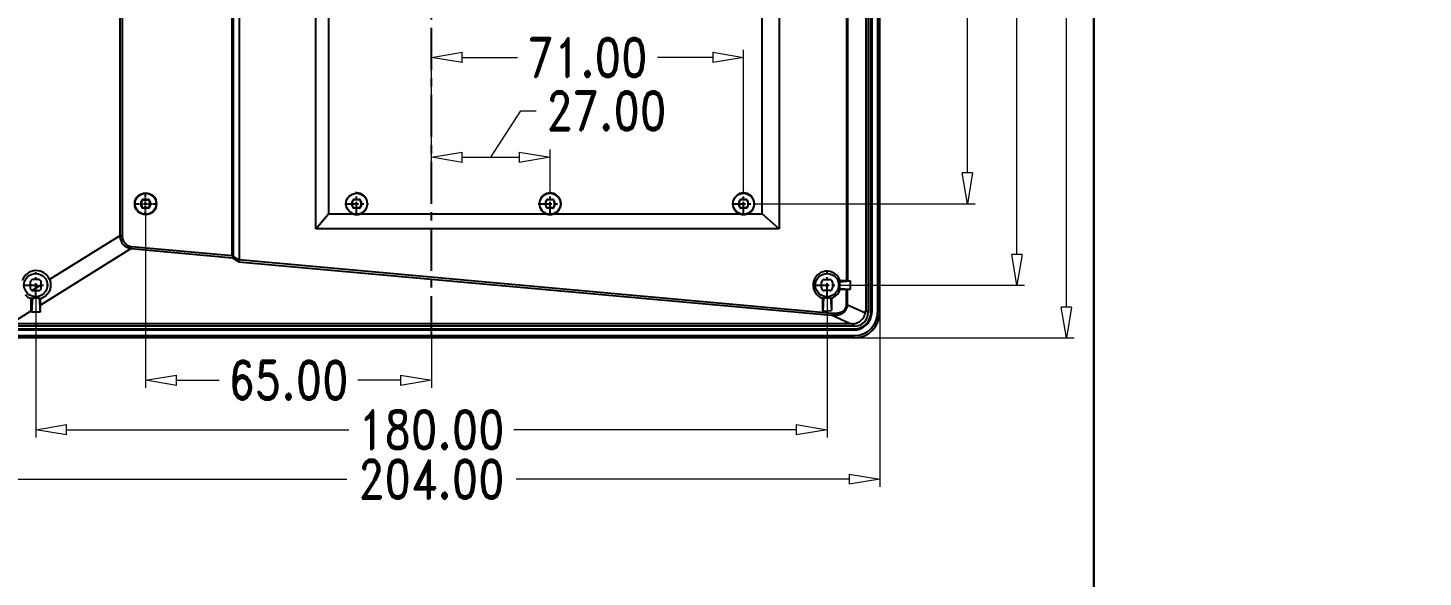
# Model space of a CAD drawing. Header units: millimetres. Extents: x -5407 to -45, y -6458 to 594.
# Drawn here: x -1036.7 to -782.8, y -1887.1 to -1787.2 of the extents above; entities that cross this region are included whole.
import ezdxf

# ---------------------------------------------------------------- set-up
doc = ezdxf.new("R2010")
doc.units = ezdxf.units.MM
doc.linetypes.add('CENTER', pattern=[50.8, 31.75, -6.35, 6.35, -6.35])
doc.layers.get('0').update_dxf_attribs({"linetype": 'CONTINUOUS'})
doc.layers.get('Defpoints').update_dxf_attribs({"linetype": 'CONTINUOUS'})
doc.layers.add('dim', color=3, linetype='CONTINUOUS', lineweight=9)
doc.styles.add('LongTou', font='romand.shx', dxfattribs={"width": 0.8, "bigfont": 'whgdtxt.shx'})
doc.dimstyles.new('YanXiu', dxfattribs={"dimtxt": 2.5, "dimasz": 2.2, "dimexe": 1, "dimexo": 0, "dimgap": 0.66, "dimtad": 0, "dimzin": 0, "dimdsep": 46, "dimtxsty": 'LongTou', "dimblk": 'CLOSEDBLANK', "dimcen": 0, "dimclrd": 256, "dimclre": 131, "dimclrt": 42, "dimadec": 0, "dimazin": 0, "dimtfac": 1, "dimtdec": 4, "dimtofl": 0, "dimtmove": 0, "dimatfit": 3, "dimldrblk": 'CLOSEDBLANK', "dimfxl": 0, "dimtolj": 1, "dimtzin": 0, "dimlwd": 0, "dimlwe": 0, "dimarcsym": 0})

# ---------------------------------------------------------------- blocks, each defined once
blk = doc.blocks.new('_ClosedBlank')
at = {"color": 0, "linetype": 'ByBlock', "lineweight": -2}
for p, q in [((-1, 0.167), (0, 0)), ((-1, 0.167), (-1, -0.167)), ((0, 0), (-1, -0.167))]:
    blk.add_line(p, q, dxfattribs=at)
blk = doc.blocks.new('*D59')
at = {"layer": 'Defpoints', "color": 0}
for p in [(-43.59, 432.91), (-43.53, 212.91), (-5, 212.91)]:
    blk.add_point(p, dxfattribs=at)
at = {"layer": 'dim', "color": 131, "lineweight": 5}
for p, q in [((-43.59, 432.91), (-3.6, 432.91)), ((-43.53, 212.91), (-3.6, 212.91))]:
    blk.add_line(p, q, dxfattribs=at)
at = {"layer": 'dim', "lineweight": 5}
for p, q in [((-5, 427.31), (-5, 338.31)), ((-5, 218.51), (-5, 307.51))]:
    blk.add_line(p, q, dxfattribs=at)
at = {"layer": 'dim', "lineweight": 5, "xscale": 5.600000000000001, "yscale": 5.600000000000001, "zscale": 5.600000000000001}
for p, rotation in [((-5, 432.91), 90), ((-5, 212.91), 270)]:
    blk.add_blockref('_ClosedBlank', p, dxfattribs=dict(at, rotation=rotation))
at = {"layer": 'dim', "color": 122, "insert": (-5, 322.91), "char_height": 7, "attachment_point": 5, "rotation": 90, "style": 'LongTou'}
blk.add_mtext('275.00', dxfattribs=at)
blk = doc.blocks.new('*D60')
at = {"layer": 'Defpoints', "color": 0}
for p in [(-46.22, 423.31), (-46.22, 222.51), (-14, 222.51)]:
    blk.add_point(p, dxfattribs=at)
at = {"layer": 'dim', "color": 131, "lineweight": 5}
for p, q in [((-46.22, 423.31), (-12.6, 423.31)), ((-46.22, 222.51), (-12.6, 222.51))]:
    blk.add_line(p, q, dxfattribs=at)
at = {"layer": 'dim', "lineweight": 5}
for p, q in [((-14, 417.71), (-14, 338.31)), ((-14, 228.11), (-14, 307.51))]:
    blk.add_line(p, q, dxfattribs=at)
at = {"layer": 'dim', "lineweight": 5, "xscale": 5.600000000000001, "yscale": 5.600000000000001, "zscale": 5.600000000000001}
for p, rotation in [((-14, 423.31), 90), ((-14, 222.51), 270)]:
    blk.add_blockref('_ClosedBlank', p, dxfattribs=dict(at, rotation=rotation))
at = {"layer": 'dim', "color": 122, "insert": (-14, 322.91), "char_height": 7, "attachment_point": 5, "rotation": 90, "style": 'LongTou'}
blk.add_mtext('251.00', dxfattribs=at)
blk = doc.blocks.new('*D63')
at = {"layer": 'Defpoints', "color": 0}
for p in [(-202.15, 217.55), (-38.95, 217.55), (-38.95, 187.21)]:
    blk.add_point(p, dxfattribs=at)
at = {"layer": 'dim', "color": 131, "lineweight": 5}
for p, q in [((-202.15, 217.55), (-202.15, 185.81)), ((-38.95, 217.55), (-38.95, 185.81))]:
    blk.add_line(p, q, dxfattribs=at)
at = {"layer": 'dim', "lineweight": 5}
for p, q in [((-196.55, 187.21), (-135.95, 187.21)), ((-44.55, 187.21), (-105.15, 187.21))]:
    blk.add_line(p, q, dxfattribs=at)
at = {"layer": 'dim', "lineweight": 5, "xscale": 5.600000000000001, "yscale": 5.600000000000001, "zscale": 5.600000000000001, "rotation": 180}
blk.add_blockref('_ClosedBlank', (-202.15, 187.21), dxfattribs=at)
at = {"layer": 'dim', "lineweight": 5, "xscale": 5.600000000000001, "yscale": 5.600000000000001, "zscale": 5.600000000000001}
blk.add_blockref('_ClosedBlank', (-38.95, 187.21), dxfattribs=at)
at = {"layer": 'dim', "color": 122, "insert": (-120.55, 187.21), "char_height": 7, "attachment_point": 5, "style": 'LongTou'}
blk.add_mtext('204.00', dxfattribs=at)
blk = doc.blocks.new('*D64')
at = {"layer": 'Defpoints', "color": 0}
for p in [(-192.55, 220.18), (-48.55, 220.18), (-192.55, 196.21)]:
    blk.add_point(p, dxfattribs=at)
at = {"layer": 'dim', "color": 131, "lineweight": 5}
for p, q in [((-192.55, 220.18), (-192.55, 194.81)), ((-48.55, 220.18), (-48.55, 194.81))]:
    blk.add_line(p, q, dxfattribs=at)
at = {"layer": 'dim', "lineweight": 5}
for p, q in [((-186.95, 196.21), (-135.55, 196.21)), ((-54.15, 196.21), (-105.55, 196.21))]:
    blk.add_line(p, q, dxfattribs=at)
at = {"layer": 'dim', "lineweight": 5, "xscale": 5.600000000000001, "yscale": 5.600000000000001, "zscale": 5.600000000000001, "rotation": 180}
blk.add_blockref('_ClosedBlank', (-192.55, 196.21), dxfattribs=at)
at = {"layer": 'dim', "lineweight": 5, "xscale": 5.600000000000001, "yscale": 5.600000000000001, "zscale": 5.600000000000001}
blk.add_blockref('_ClosedBlank', (-48.55, 196.21), dxfattribs=at)
at = {"layer": 'dim', "color": 122, "insert": (-120.55, 196.21), "char_height": 7, "attachment_point": 5, "style": 'LongTou'}
blk.add_mtext('180.00', dxfattribs=at)
blk = doc.blocks.new('*D65')
at = {"layer": 'Defpoints', "color": 0}
for p in [(-172.55, 235.33), (-120.55, 212.91), (-172.55, 205.21)]:
    blk.add_point(p, dxfattribs=at)
at = {"layer": 'dim', "color": 131, "lineweight": 5}
for p, q in [((-172.55, 235.33), (-172.55, 203.81)), ((-120.55, 212.91), (-120.55, 203.81))]:
    blk.add_line(p, q, dxfattribs=at)
at = {"layer": 'dim', "lineweight": 5}
for p, q in [((-166.95, 205.21), (-159.15, 205.21)), ((-126.15, 205.21), (-133.95, 205.21))]:
    blk.add_line(p, q, dxfattribs=at)
at = {"layer": 'dim', "lineweight": 5, "xscale": 5.600000000000001, "yscale": 5.600000000000001, "zscale": 5.600000000000001, "rotation": 180}
blk.add_blockref('_ClosedBlank', (-172.55, 205.21), dxfattribs=at)
at = {"layer": 'dim', "lineweight": 5, "xscale": 5.600000000000001, "yscale": 5.600000000000001, "zscale": 5.600000000000001}
blk.add_blockref('_ClosedBlank', (-120.55, 205.21), dxfattribs=at)
at = {"layer": 'dim', "color": 122, "insert": (-146.55, 205.21), "char_height": 7, "attachment_point": 5, "style": 'LongTou'}
blk.add_mtext('65.00', dxfattribs=at)
blk = doc.blocks.new('*D67')
at = {"layer": 'Defpoints', "color": 0}
for p in [(-63.75, 263.93), (-120.55, 239.46), (-63.75, 239.46)]:
    blk.add_point(p, dxfattribs=at)
at = {"layer": 'dim', "color": 131, "lineweight": 5}
for p, q in [((-120.55, 239.46), (-120.55, 265.33)), ((-63.75, 239.46), (-63.75, 265.33))]:
    blk.add_line(p, q, dxfattribs=at)
at = {"layer": 'dim', "lineweight": 5}
for p, q in [((-114.95, 263.93), (-104.88, 263.93)), ((-69.35, 263.93), (-79.41, 263.93))]:
    blk.add_line(p, q, dxfattribs=at)
at = {"layer": 'dim', "lineweight": 5, "xscale": 5.600000000000001, "yscale": 5.600000000000001, "zscale": 5.600000000000001, "rotation": 180}
blk.add_blockref('_ClosedBlank', (-120.55, 263.93), dxfattribs=at)
at = {"layer": 'dim', "lineweight": 5, "xscale": 5.600000000000001, "yscale": 5.600000000000001, "zscale": 5.600000000000001}
blk.add_blockref('_ClosedBlank', (-63.75, 263.93), dxfattribs=at)
at = {"layer": 'dim', "color": 122, "insert": (-92.15, 263.93), "char_height": 7, "attachment_point": 5, "style": 'LongTou'}
blk.add_mtext('71.00', dxfattribs=at)
blk = doc.blocks.new('*D68')
at = {"layer": 'Defpoints', "color": 0}
for p in [(-98.95, 245.76), (-120.55, 239.46), (-98.95, 239.46)]:
    blk.add_point(p, dxfattribs=at)
at = {"layer": 'dim', "lineweight": 5}
for p, q in [((-109.75, 245.76), (-104.25, 254.21)), ((-104.25, 254.21), (-101.46, 254.21)), ((-114.95, 245.76), (-104.55, 245.76))]:
    blk.add_line(p, q, dxfattribs=at)
at = {"layer": 'dim', "color": 131, "lineweight": 5}
for p, q in [((-120.55, 239.46), (-120.55, 247.16)), ((-98.95, 239.46), (-98.95, 247.16))]:
    blk.add_line(p, q, dxfattribs=at)
at = {"layer": 'dim', "lineweight": 5, "xscale": 5.600000000000001, "yscale": 5.600000000000001, "zscale": 5.600000000000001, "rotation": 180}
blk.add_blockref('_ClosedBlank', (-120.55, 245.76), dxfattribs=at)
at = {"layer": 'dim', "lineweight": 5, "xscale": 5.600000000000001, "yscale": 5.600000000000001, "zscale": 5.600000000000001}
blk.add_blockref('_ClosedBlank', (-98.95, 245.76), dxfattribs=at)
at = {"layer": 'dim', "color": 122, "insert": (-88.72, 254.21), "char_height": 7, "attachment_point": 5, "style": 'LongTou'}
blk.add_mtext('27.00', dxfattribs=at)
blk = doc.blocks.new('*D70')
at = {"layer": 'Defpoints', "color": 0}
for p in [(-61.6, 408.51), (-23, 408.51), (-61.6, 237.31)]:
    blk.add_point(p, dxfattribs=at)
at = {"layer": 'dim', "color": 131, "lineweight": 5}
for p, q in [((-61.6, 408.51), (-21.6, 408.51)), ((-61.6, 237.31), (-21.6, 237.31))]:
    blk.add_line(p, q, dxfattribs=at)
at = {"layer": 'dim', "lineweight": 5}
for p, q in [((-23, 402.91), (-23, 338.31)), ((-23, 242.91), (-23, 307.51))]:
    blk.add_line(p, q, dxfattribs=at)
at = {"layer": 'dim', "lineweight": 5, "xscale": 5.600000000000001, "yscale": 5.600000000000001, "zscale": 5.600000000000001}
for p, rotation in [((-23, 408.51), 90), ((-23, 237.31), 270)]:
    blk.add_blockref('_ClosedBlank', p, dxfattribs=dict(at, rotation=rotation))
at = {"layer": 'dim', "color": 122, "insert": (-23, 322.91), "char_height": 7, "attachment_point": 5, "rotation": 90, "style": 'LongTou'}
blk.add_mtext('214.00', dxfattribs=at)
blk = doc.blocks.new('u339')
at = {"color": 1, "linetype": 'CENTER', "ltscale": 0.3}
blk.add_line((0, -137.5), (0, 137.5), dxfattribs=at)
at = {"color": 7}
for p, q in [((98.8, 131.2), (98.8, -131.2)), ((99.34, 131.74), (99.34, -131.74)), ((101.48, 131.7), (101.48, -131.7)), ((102, -131.7), (102, 131.7)), ((94.41, 124.54), (94.41, -124.54)), ((94.67, 124.54), (94.67, -124.54)), ((-45.34, -118.78), (-45.34, 118.78)), ((-45.02, -118.94), (-45.02, 118.94)), ((-43.75, 119.71), (-43.75, -119.71)), ((-70.89, 114.26), (-70.89, -114.26)), ((-70.34, 114.26), (-70.34, -114.26)), ((-26.32, -112.72), (-26.32, 112.72)), ((79.09, 112.72), (79.09, -112.72)), ((-23.41, 109.26), (-23.41, -109.26)), ((75.26, -109.26), (75.26, 109.26)), ((99.95, -131.7), (99.95, -5.97)), ((100.15, -131.7), (100.15, -5.97)), ((100.18, -5.97), (100.18, -131.7)), ((-66, -107.5), (-66, -106.5)), ((-65.91, -106.59), (-66, -106.5)), ((-65.91, -107.41), (-66, -107.5)), ((-65.91, -107.41), (-65.91, -106.59)), ((-65.5, -106), (-64.5, -106)), ((-65.41, -106.09), (-65.5, -106)), ((-65.41, -106.09), (-64.59, -106.09)), ((-64.59, -106.09), (-64.5, -106)), ((-64.09, -106.58), (-64, -106.5)), ((-64.09, -106.58), (-64.09, -107.42)), ((-64.09, -107.42), (-64, -107.5)), ((-64, -106.5), (-64, -107.5)), ((-18, -107.5), (-18, -106.5)), ((-17.95, -106.55), (-18, -106.5)), ((-17.95, -107.45), (-18, -107.5)), ((-17.95, -107.45), (-17.95, -106.55)), ((-17.45, -106.05), (-17.5, -106)), ((-17.5, -106), (-16.5, -106)), ((-17.45, -106.05), (-16.55, -106.05)), ((-16.55, -106.05), (-16.5, -106)), ((-16.05, -106.55), (-16, -106.5)), ((-16.05, -106.55), (-16.05, -107.45)), ((-16.05, -107.45), (-16, -107.5)), ((-16, -106.5), (-16, -107.5)), ((26, -107.5), (26, -106.5)), ((26.05, -106.55), (26, -106.5)), ((26.05, -107.45), (26, -107.5)), ((26.05, -107.45), (26.05, -106.55)), ((26.55, -106.05), (26.5, -106)), ((26.5, -106), (27.5, -106)), ((26.55, -106.05), (27.45, -106.05)), ((27.45, -106.05), (27.5, -106)), ((27.95, -106.55), (28, -106.5)), ((27.95, -106.55), (27.95, -107.45)), ((27.95, -107.45), (28, -107.5)), ((28, -106.5), (28, -107.5)), ((70.05, -106.55), (70, -106.5)), ((70, -107.5), (70, -106.5)), ((70.05, -107.45), (70, -107.5)), ((70.05, -107.45), (70.05, -106.55)), ((70.55, -106.05), (70.5, -106)), ((70.5, -106), (71.5, -106)), ((71.45, -106.05), (70.55, -106.05)), ((71.45, -106.05), (71.5, -106)), ((71.95, -106.55), (72, -106.5)), ((71.95, -106.55), (71.95, -107.45)), ((71.95, -107.45), (72, -107.5)), ((72, -106.5), (72, -107.5)), ((-65.41, -107.91), (-65.5, -108)), ((-64.5, -108), (-65.5, -108)), ((-64.59, -107.91), (-65.41, -107.91)), ((-64.59, -107.91), (-64.5, -108)), ((-26.32, -112.72), (-23.41, -109.26)), ((-23.41, -109.26), (-17.94, -109.26)), ((-17.45, -107.95), (-17.5, -108)), ((-16.5, -108), (-17.5, -108)), ((-16.55, -107.95), (-17.45, -107.95)), ((-16.55, -107.95), (-16.5, -108)), ((-16.06, -109.26), (26.06, -109.26)), ((26.55, -107.95), (26.5, -108)), ((27.5, -108), (26.5, -108)), ((27.45, -107.95), (26.55, -107.95)), ((27.45, -107.95), (27.5, -108)), ((27.94, -109.26), (70.06, -109.26)), ((70.55, -107.95), (70.5, -108)), ((71.5, -108), (70.5, -108)), ((71.45, -107.95), (70.55, -107.95)), ((71.45, -107.95), (71.5, -108)), ((71.94, -109.26), (75.26, -109.26)), ((79.09, -112.72), (75.26, -109.26)), ((79.09, -112.72), (-26.32, -112.72)), ((-68.29, -117.18), (-88.93, -130.07)), ((-70.89, -114.26), (-86.85, -124.23)), ((-70.89, -114.26), (-70.34, -114.26)), ((-68.29, -117.18), (-45.23, -119.27)), ((-68.18, -116.72), (-45.34, -118.78)), ((-43.86, -120.18), (-45.23, -119.27)), ((-43.75, -119.8), (-44.97, -118.99)), ((-43.86, -120.18), (91.03, -132.35)), ((-43.75, -119.71), (91.15, -131.89)), ((-91.25, -124.85), (-91.25, -126.15)), ((-88.75, -125.42), (-90.84, -126.72)), ((-89.35, -124.25), (-90.65, -124.25)), ((-90.65, -126.75), (-89.35, -126.75)), ((-88.75, -126.15), (-88.75, -124.85)), ((88.75, -126.15), (88.75, -124.85)), ((89.35, -124.25), (90.65, -124.25)), ((90.65, -126.75), (89.35, -126.75)), ((91.25, -124.85), (91.25, -126.15)), ((92.84, -124.73), (95.33, -124.55)), ((92.84, -126.27), (95.33, -126.45)), ((94.41, -124.54), (92.99, -124.53)), ((94.41, -126.46), (92.99, -126.47)), ((94.41, -130.04), (94.41, -126.46)), ((94.67, -124.54), (95.33, -124.55)), ((94.67, -126.46), (95.33, -126.45)), ((94.67, -130.04), (94.67, -126.46)), ((95.33, -126.45), (95.33, -124.55)), ((-90.77, -128.34), (-91, -131.64)), ((-89.23, -128.34), (-89, -131.64)), ((-89, -131.64), (-88.93, -130.07)), ((89.23, -128.34), (89.02, -131.39)), ((89.02, -131.39), (89.02, -128.5)), ((90.77, -128.34), (90.98, -131.27)), ((90.98, -128.5), (90.98, -131.27)), ((94.67, -130.04), (94.41, -130.04)), ((98.72, -131.88), (94.67, -130.04)), ((-91.01, -131.38), (-95.68, -134.29)), ((-91.01, -131.38), (-91, -131.64)), ((-89, -131.64), (-91, -131.64)), ((89.02, -131.39), (90.98, -131.27)), ((95.28, -134.29), (91.03, -132.35)), ((98.8, -131.2), (99.34, -131.74)), ((100.18, -131.7), (99.95, -131.7)), ((96.24, -134.84), (-96.24, -134.84)), ((-96.2, -135.45), (96.2, -135.45)), ((-96.2, -135.65), (96.2, -135.65)), ((-96.2, -135.68), (96.2, -135.68)), ((95.28, -134.29), (-95.69, -134.29)), ((95.69, -134.29), (96.24, -134.84)), ((96.2, -135.68), (96.2, -135.45)), ((-96.2, -136.98), (96.2, -136.98)), ((96.2, -137.5), (-96.2, -137.5))]:
    blk.add_line(p, q, dxfattribs=at)
at = {"color": 1, "linetype": 'CENTER', "ltscale": 0.0192}
for p, q in [((-65, -109.4), (-65, -104.6)), ((-67.4, -107), (-62.6, -107))]:
    blk.add_line(p, q, dxfattribs=at)
at = {"color": 1, "linetype": 'CENTER', "ltscale": 0.097831}
for p, q in [((-17, -109.69), (-17, -104.31)), ((-19.69, -107), (-14.31, -107))]:
    blk.add_line(p, q, dxfattribs=at)
at = {"color": 1, "linetype": 'CENTER', "ltscale": 0.097828}
for p, q in [((27, -109.69), (27, -104.31)), ((71, -109.69), (71, -104.31)), ((24.31, -107), (29.69, -107)), ((68.31, -107), (73.69, -107))]:
    blk.add_line(p, q, dxfattribs=at)
at = {"color": 1, "linetype": 'CENTER', "ltscale": 0.106}
for p, q in [((-90, -128.41), (-90, -122.58)), ((90, -128.41), (90, -122.58)), ((-92.91, -125.5), (-87.08, -125.5)), ((87.09, -125.5), (92.92, -125.5))]:
    blk.add_line(p, q, dxfattribs=at)
at = {"color": 7}
for centre, radius in [((-65, -107), 2.48), ((-90, -125.5), 2.65), ((90, -125.5), 2.65)]:
    blk.add_circle(centre, radius, dxfattribs=at)
for centre, radius, start, end in [((-17, -107), 2.45, 292.5756, 90.0088), ((27, -107), 2.45, 292.5756, 247.4333), ((71, -107), 2.45, 292.5756, 247.4333), ((-90.65, -124.85), 0.6, 90, 180), ((-90.65, -126.15), 0.6, 180, 270), ((-89.35, -124.85), 0.6, 0, 90), ((-89.35, -126.15), 0.6, 270, 0), ((89.35, -124.85), 0.6, 90, 180), ((89.35, -126.15), 0.6, 180, 270), ((90.65, -124.85), 0.6, 0, 90), ((90.65, -126.15), 0.6, 270, 0), ((84.71, -118.51), 10.24, 322.6009, 323.9735), ((84.8, -132.43), 10.13, 36.019, 37.4066), ((-89.97, -125.55), 3.22, 221.5279, 249.8049), ((-97.08, -120.09), 10.38, 305.248, 307.3948), ((-82.76, -119.87), 10.66, 232.632, 234.9669), ((83.05, -120.27), 10.17, 305.9089, 307.4052), ((97, -120.19), 10.26, 232.6022, 234.0289), ((96.2, -131.7), 3.75, 269.9964, 0.0016), ((96.2, -131.7), 3.95, 269.9965, 0.0036), ((96.2, -131.7), 5.28, 269.9965, 0.0035), ((96.24, -131.74), 3.1, 269.9922, 0.0078), ((95.68, -131.17), 3.13, 297.8245, 346.7713), ((96.19, -131.7), 3.99, 348.7518, 359.9689), ((95.71, -131.24), 3.05, 269.718, 279.1387), ((95.7, -131.21), 3.08, 279.1642, 297.7988), ((96.2, -131.69), 3.99, 270.0311, 281.2491)]:
    blk.add_arc(centre, radius, start, end, dxfattribs=at)
for centre, major_axis in [((-65, -107), (0, 2.4)), ((-17, -107), (0, 2.4)), ((27, -107), (0, 2.4)), ((71, -107), (0.01, 2.4))]:
    blk.add_ellipse(centre, major_axis=major_axis, ratio=1, dxfattribs=at)
for centre, major_axis, ratio, start_param, end_param in [((-65.5, -106.5), (0.187, 0.464), 0.997156, 0.382239, 1.95501), ((-65.5, -107.5), (-0.187, 0.464), 0.997156, 1.186582, 2.759354), ((-65.42, -106.59), (0.187, 0.464), 0.997156, 0.382239, 1.95501), ((-65.42, -107.41), (-0.187, 0.464), 0.997156, 1.186582, 2.759354), ((-64.59, -106.59), (-0.461, -0.196), 0.997048, -3.542318, -1.97365), ((-64.59, -107.41), (-0.461, 0.196), 0.997048, -4.309536, -2.740867), ((-64.5, -106.5), (-0.461, -0.196), 0.997048, -3.542318, -1.97365), ((-64.5, -107.5), (-0.461, 0.196), 0.997048, -4.309536, -2.740867), ((-17.5, -106.5), (0.187, 0.464), 0.997156, 0.382239, 1.95501), ((-17.5, -107.5), (-0.187, 0.464), 0.997156, 1.186582, 2.759354), ((-17.45, -106.55), (0.187, 0.464), 0.997156, 0.382239, 1.95501), ((-17.45, -107.45), (-0.187, 0.464), 0.997156, 1.186582, 2.759354), ((-16.55, -106.55), (-0.461, -0.196), 0.997048, -3.542318, -1.97365), ((-16.55, -107.45), (-0.461, 0.196), 0.997048, -4.309536, -2.740867), ((-16.5, -106.5), (-0.461, -0.196), 0.997048, -3.542318, -1.97365), ((-16.5, -107.5), (-0.461, 0.196), 0.997048, -4.309536, -2.740867), ((26.5, -106.5), (0.187, 0.464), 0.997156, 0.382239, 1.95501), ((26.5, -107.5), (-0.187, 0.464), 0.997156, 1.186582, 2.759354), ((26.55, -106.55), (0.187, 0.464), 0.997156, 0.382239, 1.95501), ((26.55, -107.45), (-0.187, 0.464), 0.997156, 1.186582, 2.759354), ((27.45, -106.55), (-0.461, -0.196), 0.997048, -3.542318, -1.97365), ((27.45, -107.45), (-0.461, 0.196), 0.997048, -4.309536, -2.740867), ((27.5, -106.5), (-0.461, -0.196), 0.997048, -3.542318, -1.97365), ((27.5, -107.5), (-0.461, 0.196), 0.997048, -4.309536, -2.740867), ((70.5, -106.5), (0.187, 0.464), 0.997156, 0.382239, 1.95501), ((70.5, -107.5), (-0.187, 0.464), 0.997156, 1.186582, 2.759354), ((70.55, -106.55), (0.187, 0.464), 0.997156, 0.382239, 1.95501), ((70.55, -107.45), (-0.187, 0.464), 0.997156, 1.186582, 2.759354), ((71.45, -106.55), (-0.461, -0.196), 0.997048, -3.542318, -1.97365), ((71.45, -107.45), (-0.461, 0.196), 0.997048, -4.309536, -2.740867), ((71.5, -106.5), (-0.461, -0.196), 0.997048, -3.542318, -1.97365), ((71.5, -107.5), (-0.461, 0.196), 0.997048, -4.309536, -2.740867), ((-43.41, -119.75), (-0.052, 0.502), 0.675127, 1.419177, 1.59512), ((-89.91, -125.5), (-3.31, 0), 0.999597, 3.535211, 5.962749), ((89.99, -125.5), (-3.16, 0), 0.999992, 3.453297, 7.54116), ((89.99, -125.5), (-3.16, 0), 0.999992, -4.393615, -3.453297), ((90.19, -125.5), (-2.76, 0), 0.997546, -3.425355, -2.85783), ((94.29, -124.55), (-0.5, 0), 0.017455, -2.441873, -1.801717), ((94.29, -126.45), (-0.5, 0), 0.017455, -4.481468, -3.841312), ((-90, -125.69), (0, 2.76), 0.997546, 9.141015, 9.708541), ((90, -125.69), (0, 2.76), 0.997546, 2.85783, 3.425355), ((96.2, -131.7), (-4.1, 4.1), 0.999315, -3.915307, -2.356537), ((95.6, -131.1), (-2.96, 1.27), 0.955837, -2.973903, -2.751684), ((102.16, -134.53), (-7.93, 0.21), 0.015233, 5.666753, 5.763192)]:
    blk.add_ellipse(centre, major_axis=major_axis, ratio=ratio, start_param=start_param, end_param=end_param, dxfattribs=at)
for points, start_tangent, end_tangent in [([(-17.94, -109.26), (-17.64, -109.36), (-17.33, -109.42), (-17, -109.45)], (0.922536, -0.385911), (1, 0.000039)), ([(-17, -109.45), (-16.68, -109.43), (-16.37, -109.36), (-16.06, -109.26)], (1, 0.000039), (0.922465, 0.38608)), ([(26.06, -109.26), (26.36, -109.36), (26.67, -109.42), (27, -109.45)], (0.922536, -0.385911), (1, 0.000039)), ([(27, -109.45), (27.32, -109.43), (27.63, -109.36), (27.94, -109.26)], (1, 0.000039), (0.922465, 0.38608)), ([(70.06, -109.26), (70.36, -109.36), (70.67, -109.42), (71, -109.45)], (0.922536, -0.385911), (1, 0.000039)), ([(71, -109.45), (71.32, -109.43), (71.63, -109.36), (71.94, -109.26)], (1, 0.000039), (0.922465, 0.38608)), ([(-70.89, -114.26), (-70.74, -115.14), (-70.38, -115.91), (-69.82, -116.54), (-69.11, -116.97), (-68.29, -117.18)], (0.025215, -0.999682), (0.994369, -0.105971)), ([(-70.34, -114.26), (-70.24, -115.01), (-69.94, -115.66), (-69.48, -116.19), (-68.88, -116.55), (-68.18, -116.72)], (-0.000465, -1), (0.995986, -0.089506)), ([(-68.29, -117.18), (-68.25, -117.08), (-68.2, -116.91), (-68.18, -116.72)], (0.57497, 0.818174), (0.085213, 0.996363)), ([(-45.34, -118.78), (-45.3, -118.89), (-45.28, -119), (-45.26, -119.08), (-45.25, -119.16)], (0.319145, -0.947706), (0.092057, -0.995754)), ([(-45.02, -118.94), (-45.07, -118.91), (-45.14, -118.87), (-45.23, -118.83), (-45.34, -118.78)], (-0.858508, 0.5128), (-0.908531, 0.417817)), ([(-45.25, -119.16), (-45.15, -119.1), (-45.07, -119.03), (-45.02, -118.94)], (0.937417, 0.348208), (0.350161, 0.936689)), ([(-45.25, -119.16), (-45.24, -119.22), (-45.23, -119.27)], (0.087712, -0.996146), (0.273701, -0.961815)), ([(-45.23, -119.27), (-45.11, -119.21), (-45.02, -119.11), (-44.97, -118.99)], (0.981852, 0.18965), (0.163961, 0.986467)), ([(-45.02, -118.94), (-45, -118.96), (-44.97, -118.97)], (0.556033, -0.83116), (0.995344, 0.09639)), ([(-43.86, -120.18), (-43.79, -120.09), (-43.75, -119.95), (-43.75, -119.8)], (0.745082, 0.666973), (-0.118932, 0.992902)), ([(-86.85, -124.23), (-86.73, -124.59), (-86.64, -125.01), (-86.61, -125.45), (-86.63, -125.85), (-86.7, -126.23), (-86.81, -126.6), (-86.97, -126.96), (-87.18, -127.31), (-87.46, -127.67), (-87.82, -128.01), (-88.28, -128.33), (-88.88, -128.6)], (0.383664, -0.923473), (-0.947126, -0.320861)), ([(-91.01, -131.38), (-91.04, -130.58), (-91.07, -129.64), (-91.08, -128.57)], (-0.045425, 0.998968), (-0.012842, 0.999918)), ([(-88.93, -130.07), (-88.91, -129.64), (-88.89, -129.14), (-88.88, -128.6)], (0.045425, 0.998968), (0.02402, 0.999711)), ([(91.03, -132.35), (91.53, -132.36), (91.98, -132.33), (92.39, -132.27), (92.75, -132.18), (93.08, -132.07), (93.38, -131.94), (93.65, -131.77), (93.91, -131.58), (94.15, -131.35), (94.36, -131.08), (94.52, -130.76), (94.63, -130.41), (94.67, -130.04)], (0.998329, -0.05778), (0.028356, 0.999598)), ([(91.15, -131.89), (91.6, -131.91), (92.01, -131.9), (92.38, -131.86), (92.71, -131.8), (93, -131.71), (93.27, -131.61), (93.52, -131.48), (93.75, -131.32), (93.96, -131.14), (94.15, -130.91), (94.29, -130.65), (94.38, -130.35), (94.41, -130.04)], (0.995951, -0.089893), (-0.000091, 1)), ([(91.03, -132.35), (91.08, -132.25), (91.12, -132.08), (91.15, -131.89)], (0.574969, 0.818175), (0.085214, 0.996363))]:
    blk.add_spline(points, degree=3, dxfattribs=dict(at, start_tangent=start_tangent, end_tangent=end_tangent))
blk = doc.blocks.new('*D34')
at = {"layer": 'Defpoints', "color": 0}
for p in [(-2243.06, -1942.96), (-2253.82, -1963.76), (-2243.06, -1963.76)]:
    blk.add_point(p, dxfattribs=at)
at = {"layer": 'dim', "lineweight": 5}
for p, q in [((-2253.82, -1937.36), (-2253.82, -1931.76)), ((-2253.82, -1969.36), (-2253.82, -1974.96))]:
    blk.add_line(p, q, dxfattribs=at)
at = {"layer": 'dim', "color": 131, "lineweight": 5}
for p, q in [((-2243.06, -1942.96), (-2255.22, -1942.96)), ((-2243.06, -1963.76), (-2255.22, -1963.76))]:
    blk.add_line(p, q, dxfattribs=at)
at = {"layer": 'dim', "lineweight": 5, "xscale": 5.600000000000001, "yscale": 5.600000000000001, "zscale": 5.600000000000001}
for p, rotation in [((-2253.82, -1942.96), 270), ((-2253.82, -1963.76), 90)]:
    blk.add_blockref('_ClosedBlank', p, dxfattribs=dict(at, rotation=rotation))
at = {"layer": 'dim', "color": 8, "insert": (-2253.82, -1953.36), "char_height": 7, "attachment_point": 5, "rotation": 90, "style": 'LongTou'}
blk.add_mtext('2.60', dxfattribs=at)
blk = doc.blocks.new('*D33')
at = {"layer": 'Defpoints', "color": 0}
for p in [(-2225.46, -1937.21), (-2246.26, -1946.16), (-2225.46, -1946.16)]:
    blk.add_point(p, dxfattribs=at)
at = {"layer": 'dim', "lineweight": 5}
for p, q in [((-2251.86, -1937.21), (-2257.46, -1937.21)), ((-2219.86, -1937.21), (-2214.26, -1937.21))]:
    blk.add_line(p, q, dxfattribs=at)
at = {"layer": 'dim', "color": 131, "lineweight": 5}
for p, q in [((-2246.26, -1946.16), (-2246.26, -1935.81)), ((-2225.46, -1946.16), (-2225.46, -1935.81))]:
    blk.add_line(p, q, dxfattribs=at)
at = {"layer": 'dim', "lineweight": 5, "xscale": 5.600000000000001, "yscale": 5.600000000000001, "zscale": 5.600000000000001}
blk.add_blockref('_ClosedBlank', (-2246.26, -1937.21), dxfattribs=at)
at = {"layer": 'dim', "lineweight": 5, "xscale": 5.600000000000001, "yscale": 5.600000000000001, "zscale": 5.600000000000001, "rotation": 180}
blk.add_blockref('_ClosedBlank', (-2225.46, -1937.21), dxfattribs=at)
at = {"layer": 'dim', "color": 8, "insert": (-2235.86, -1937.21), "char_height": 7, "attachment_point": 5, "style": 'LongTou'}
blk.add_mtext('2.60', dxfattribs=at)
blk = doc.blocks.new('*D32')
at = {"layer": 'Defpoints', "color": 0}
for p in [(-2146.66, -1767.6), (-2141.76, -1788.48), (-2274.66, -1819.73)]:
    blk.add_point(p, dxfattribs=at)
at = {"layer": 'dim', "color": 131, "lineweight": 5}
for p, q in [((-2141.76, -1788.48), (-2146.98, -1766.24)), ((-2274.66, -1819.73), (-2279.89, -1797.49))]:
    blk.add_line(p, q, dxfattribs=at)
at = {"layer": 'dim', "lineweight": 5}
for p, q in [((-2152.12, -1768.88), (-2198.51, -1779.79)), ((-2274.12, -1797.57), (-2227.72, -1786.66))]:
    blk.add_line(p, q, dxfattribs=at)
at = {"layer": 'dim', "lineweight": 5, "xscale": 5.600000000000001, "yscale": 5.600000000000001, "zscale": 5.600000000000001}
for p, rotation in [((-2146.66, -1767.6), 13.23079457676443), ((-2279.57, -1798.85), 193.2307945767645)]:
    blk.add_blockref('_ClosedBlank', p, dxfattribs=dict(at, rotation=rotation))
at = {"layer": 'dim', "color": 42, "insert": (-2213.12, -1783.23), "char_height": 7, "attachment_point": 5, "rotation": 13.2308, "style": 'LongTou'}
blk.add_mtext('136.53', dxfattribs=at)
blk = doc.blocks.new('*D28')
at = {"layer": 'Defpoints', "color": 0}
for p in [(-2107.42, -1781.97), (-2085.97, -1816.87), (-2114.12, -1822.16), (-2118.53, -1872.61), (-2116.53, -1872.61)]:
    blk.add_point(p, dxfattribs=at)
at = {"layer": 'dim', "color": 131, "lineweight": 5}
blk.add_line((-2118.53, -1872.61), (-2133.36, -1872.61), dxfattribs=at)
at = {"layer": 'dim', "lineweight": 5}
for start, end in [(125.5735, 140.3046), (161.2696, 176.0007)]:
    blk.add_arc((-2051.72, -1872.61), 80.24, start, end, dxfattribs=at)
at = {"layer": 'dim', "lineweight": 5, "xscale": 5.600000000000001, "yscale": 5.600000000000001, "zscale": 5.600000000000001}
for p, rotation in [((-2093.73, -1804.24), 33.57383778866237), ((-2131.96, -1872.61), 268.0003529616)]:
    blk.add_blockref('_ClosedBlank', p, dxfattribs=dict(at, rotation=rotation))
at = {"layer": 'dim', "color": 42, "insert": (-2121.75, -1833.45), "char_height": 7, "attachment_point": 5, "rotation": 60.7871, "style": 'LongTou'}
blk.add_mtext('58.43°', dxfattribs=at)
blk = doc.blocks.new('*D23')
at = {"layer": 'Defpoints', "color": 0}
for p in [(-2209.28, -1809.18), (-2251.4, -1819.09), (-2188.09, -1850.17), (-2228.47, -1872.61), (-2200.51, -1872.61)]:
    blk.add_point(p, dxfattribs=at)
at = {"layer": 'dim', "color": 131, "lineweight": 5}
for p, q in [((-2209.28, -1809.18), (-2193.61, -1805.5)), ((-2200.51, -1872.61), (-2185.83, -1872.61))]:
    blk.add_line(p, q, dxfattribs=at)
at = {"layer": 'dim', "lineweight": 5}
for start, end in [(9.4044, 12.1313), (1.0995, 3.8264)]:
    blk.add_arc((-2479.04, -1872.61), 291.82, start, end, dxfattribs=at)
at = {"layer": 'dim', "lineweight": 5, "xscale": 5.600000000000001, "yscale": 5.600000000000001, "zscale": 5.600000000000001}
for p, rotation in [((-2194.97, -1805.82), 102.6810294799974), ((-2187.23, -1872.61), 270.549765096824)]:
    blk.add_blockref('_ClosedBlank', p, dxfattribs=dict(at, rotation=rotation))
at = {"layer": 'dim', "color": 42, "insert": (-2189.17, -1838.99), "char_height": 7, "attachment_point": 5, "rotation": 276.6154, "style": 'LongTou'}
blk.add_mtext('13.23°', dxfattribs=at)
blk = doc.blocks.new('*D22')
at = {"layer": 'Defpoints', "color": 0}
for p in [(-2167.88, -1799.45), (-2174.87, -1801.09), (-2166.74, -1804.32)]:
    blk.add_point(p, dxfattribs=at)
at = {"layer": 'dim', "lineweight": 5}
for p, q in [((-2176.16, -1795.64), (-2177.44, -1790.19)), ((-2172.45, -1811.41), (-2171.06, -1817.31))]:
    blk.add_line(p, q, dxfattribs=at)
at = {"layer": 'dim', "color": 131, "lineweight": 5}
for p, q in [((-2167.88, -1799.45), (-2176.24, -1801.42)), ((-2166.74, -1804.32), (-2175.09, -1806.28))]:
    blk.add_line(p, q, dxfattribs=at)
at = {"layer": 'dim', "lineweight": 5, "xscale": 5.600000000000001, "yscale": 5.600000000000001, "zscale": 5.600000000000001}
for p, rotation in [((-2174.87, -1801.09), 283.2307945766991), ((-2173.73, -1805.96), 103.230794576699)]:
    blk.add_blockref('_ClosedBlank', p, dxfattribs=dict(at, rotation=rotation))
at = {"layer": 'dim', "color": 42, "insert": (-2168.76, -1827.11), "char_height": 7, "attachment_point": 5, "rotation": 283.2308, "style": 'LongTou'}
blk.add_mtext('5.00', dxfattribs=at)
blk = doc.blocks.new('*D21')
at = {"layer": 'Defpoints', "color": 0}
for p in [(-2243.17, -1865.91), (-2234.09, -1865.91), (-2234.21, -1872.61)]:
    blk.add_point(p, dxfattribs=at)
at = {"layer": 'dim', "lineweight": 5}
for p, q in [((-2243.17, -1860.31), (-2243.17, -1854.71)), ((-2243.17, -1878.21), (-2243.17, -1883.81))]:
    blk.add_line(p, q, dxfattribs=at)
at = {"layer": 'dim', "color": 131, "lineweight": 5}
for p, q in [((-2234.09, -1865.91), (-2244.57, -1865.91)), ((-2234.21, -1872.61), (-2244.57, -1872.61))]:
    blk.add_line(p, q, dxfattribs=at)
at = {"layer": 'dim', "lineweight": 5, "xscale": 5.600000000000001, "yscale": 5.600000000000001, "zscale": 5.600000000000001}
for p, rotation in [((-2243.17, -1865.91), 270), ((-2243.17, -1872.61), 90)]:
    blk.add_blockref('_ClosedBlank', p, dxfattribs=dict(at, rotation=rotation))
at = {"layer": 'dim', "color": 42, "insert": (-2243.17, -1844.78), "char_height": 7, "attachment_point": 5, "rotation": 90, "style": 'LongTou'}
blk.add_mtext('6.70', dxfattribs=at)
blk = doc.blocks.new('*D20')
at = {"layer": 'Defpoints', "color": 0}
for p in [(-2109.84, -1778.95), (-2050.14, -1778.95), (-2085.94, -1875.41)]:
    blk.add_point(p, dxfattribs=at)
at = {"layer": 'dim', "color": 131, "lineweight": 5}
for p, q in [((-2109.84, -1778.95), (-2048.74, -1778.95)), ((-2085.94, -1875.41), (-2048.74, -1875.41))]:
    blk.add_line(p, q, dxfattribs=at)
at = {"layer": 'dim', "lineweight": 5}
for p, q in [((-2050.14, -1784.55), (-2050.14, -1814.45)), ((-2050.14, -1869.81), (-2050.14, -1839.91))]:
    blk.add_line(p, q, dxfattribs=at)
at = {"layer": 'dim', "lineweight": 5, "xscale": 5.600000000000001, "yscale": 5.600000000000001, "zscale": 5.600000000000001}
for p, rotation in [((-2050.14, -1778.95), 90), ((-2050.14, -1875.41), 270)]:
    blk.add_blockref('_ClosedBlank', p, dxfattribs=dict(at, rotation=rotation))
at = {"layer": 'dim', "color": 42, "insert": (-2050.14, -1827.18), "char_height": 7, "attachment_point": 5, "rotation": 90, "style": 'LongTou'}
blk.add_mtext('96.46', dxfattribs=at)
blk = doc.blocks.new('*D19')
at = {"layer": 'Defpoints', "color": 0}
for p in [(-2079.91, -1834.41), (-2059.94, -1834.41), (-2085.94, -1875.41)]:
    blk.add_point(p, dxfattribs=at)
at = {"layer": 'dim', "color": 131, "lineweight": 5}
for p, q in [((-2079.91, -1834.41), (-2058.54, -1834.41)), ((-2085.94, -1875.41), (-2058.54, -1875.41))]:
    blk.add_line(p, q, dxfattribs=at)
at = {"layer": 'dim', "lineweight": 5}
for p, q in [((-2059.94, -1840.01), (-2059.94, -1842.18)), ((-2059.94, -1869.81), (-2059.94, -1867.64))]:
    blk.add_line(p, q, dxfattribs=at)
at = {"layer": 'dim', "lineweight": 5, "xscale": 5.600000000000001, "yscale": 5.600000000000001, "zscale": 5.600000000000001}
for p, rotation in [((-2059.94, -1834.41), 90), ((-2059.94, -1875.41), 270)]:
    blk.add_blockref('_ClosedBlank', p, dxfattribs=dict(at, rotation=rotation))
at = {"layer": 'dim', "color": 42, "insert": (-2059.94, -1854.91), "char_height": 7, "attachment_point": 5, "rotation": 90, "style": 'LongTou'}
blk.add_mtext('41.00', dxfattribs=at)
blk = doc.blocks.new('*D18')
at = {"layer": 'Defpoints', "color": 0}
for p in [(-2079.97, -1864.91), (-2069.74, -1864.91), (-2085.94, -1875.41)]:
    blk.add_point(p, dxfattribs=at)
at = {"layer": 'dim', "lineweight": 5}
for p, q in [((-2069.74, -1859.31), (-2069.74, -1853.71)), ((-2069.74, -1881.01), (-2069.74, -1886.61))]:
    blk.add_line(p, q, dxfattribs=at)
at = {"layer": 'dim', "color": 131, "lineweight": 5}
for p, q in [((-2079.97, -1864.91), (-2068.34, -1864.91)), ((-2085.94, -1875.41), (-2068.34, -1875.41))]:
    blk.add_line(p, q, dxfattribs=at)
at = {"layer": 'dim', "lineweight": 5, "xscale": 5.600000000000001, "yscale": 5.600000000000001, "zscale": 5.600000000000001}
for p, rotation in [((-2069.74, -1864.91), 270), ((-2069.74, -1875.41), 90)]:
    blk.add_blockref('_ClosedBlank', p, dxfattribs=dict(at, rotation=rotation))
at = {"layer": 'dim', "color": 42, "insert": (-2069.74, -1844.04), "char_height": 7, "attachment_point": 5, "rotation": 90, "style": 'LongTou'}
blk.add_mtext('10.5', dxfattribs=at)
blk = doc.blocks.new('*D17')
at = {"layer": 'Defpoints', "color": 0}
for p in [(-2158.29, -1792.37), (-2150.62, -1790.56), (-2157.83, -1794.31)]:
    blk.add_point(p, dxfattribs=at)
at = {"layer": 'dim', "lineweight": 5}
for p, q in [((-2151.9, -1785.11), (-2153.19, -1779.66)), ((-2148.88, -1797.96), (-2147.6, -1803.41))]:
    blk.add_line(p, q, dxfattribs=at)
at = {"layer": 'dim', "color": 131, "lineweight": 5}
for p, q in [((-2158.29, -1792.37), (-2149.26, -1790.24)), ((-2157.83, -1794.31), (-2148.8, -1792.19))]:
    blk.add_line(p, q, dxfattribs=at)
at = {"layer": 'dim', "lineweight": 5, "xscale": 5.600000000000001, "yscale": 5.600000000000001, "zscale": 5.600000000000001}
for p, rotation in [((-2150.62, -1790.56), 283.230794577569), ((-2150.16, -1792.51), 103.230794577569)]:
    blk.add_blockref('_ClosedBlank', p, dxfattribs=dict(at, rotation=rotation))
at = {"layer": 'dim', "color": 42, "insert": (-2145.3, -1813.21), "char_height": 7, "attachment_point": 5, "rotation": 283.2308, "style": 'LongTou'}
blk.add_mtext('2.00', dxfattribs=at)
blk = doc.blocks.new('*D16')
at = {"layer": 'Defpoints', "color": 0}
for p in [(-2157.83, -1794.31), (-2261.09, -1805.61), (-2258.2, -1817.91)]:
    blk.add_point(p, dxfattribs=at)
at = {"layer": 'dim', "color": 131, "lineweight": 5}
for p, q in [((-2157.83, -1794.31), (-2161.05, -1780.65)), ((-2258.2, -1817.91), (-2261.41, -1804.24))]:
    blk.add_line(p, q, dxfattribs=at)
at = {"layer": 'dim', "lineweight": 5}
for p, q in [((-2166.18, -1783.29), (-2196.31, -1790.37)), ((-2255.64, -1804.32), (-2225.51, -1797.24))]:
    blk.add_line(p, q, dxfattribs=at)
at = {"layer": 'dim', "lineweight": 5, "xscale": 5.600000000000001, "yscale": 5.600000000000001, "zscale": 5.600000000000001}
for p, rotation in [((-2160.73, -1782.01), 13.23079457756161), ((-2261.09, -1805.61), 193.2307945775617)]:
    blk.add_blockref('_ClosedBlank', p, dxfattribs=dict(at, rotation=rotation))
at = {"layer": 'dim', "color": 42, "insert": (-2210.91, -1793.81), "char_height": 7, "attachment_point": 5, "rotation": 13.2308, "style": 'LongTou'}
blk.add_mtext('103.10', dxfattribs=at)
blk = doc.blocks.new('u60')
at = {"layer": 'Defpoints'}
for points in [[(-422.1896, 603.7473), (0, 603.7473), (0, 0), (-422.1896, 0)], [(0, 603.7473), (422.1896, 603.7473), (422.1896, 0), (0, 0)]]:
    blk.add_lwpolyline(points, close=True, dxfattribs=at)
at = {"xscale": 0.7999999999999545, "yscale": 0.7999999999999545, "zscale": 0.7999999999999545}
blk.add_blockref('u339', (-120.5474, 322.9115), dxfattribs=at)
at = {"layer": 'dim'}
for base, p1, p2, picture, middle in [((-4.9971, 212.9117), (-43.5856, 432.9115), (-43.533, 212.9117), '*D59', (-4.9971, 322.9116)), ((-13.9971, 222.5115), (-46.2152, 423.3115), (-46.2152, 222.5115), '*D60', (-13.9971, 322.9115)), ((-22.9971, 408.5116), (-61.5954, 237.3113), (-61.5954, 408.5116), '*D70', (-22.9971, 322.9115))]:
    dim = blk.add_linear_dim(base=base, p1=p1, p2=p2, angle=90, dimstyle='YanXiu', override={"dimtxt": 7, "dimasz": 5.6, "dimexe": 1.3993, "dimgap": 1.3993, "dimlfac": 1.25, "dimclrt": 122}, dxfattribs=at)
    dim.commit()
    dim.dimension.update_dxf_attribs({"geometry": picture, "text_midpoint": middle, "dimtype": 160})
for base, p1, p2, picture, middle in [((-63.7476, 263.9293), (-120.5474, 239.4636), (-63.7476, 239.4635), '*D67', (-92.1475, 263.9293)), ((-98.9476, 245.761), (-120.5474, 239.4636), (-98.9476, 239.4635), '*D68', (-100.0563, 254.212)), ((-172.5481, 205.2132), (-120.5474, 212.9115), (-172.5481, 235.3265), '*D65', (-146.5477, 205.2132)), ((-192.5472, 196.2132), (-48.5472, 220.1795), (-192.5472, 220.1795), '*D64', (-120.5472, 196.2132)), ((-38.9472, 187.2132), (-202.1472, 217.5499), (-38.9472, 217.5499), '*D63', (-120.5472, 187.2132))]:
    dim = blk.add_linear_dim(base=base, p1=p1, p2=p2, dimstyle='YanXiu', override={"dimtxt": 7, "dimasz": 5.6, "dimexe": 1.3993, "dimgap": 1.3993, "dimlfac": 1.25, "dimclrt": 122}, dxfattribs=at)
    dim.commit()
    dim.dimension.update_dxf_attribs({"geometry": picture, "text_midpoint": middle, "dimtype": 160})

msp = doc.modelspace()

# ---------------------------------------------------------------- block references
msp.add_blockref('u60', (-842.715, -2056.462))

# ---------------------------------------------------------------- dimensions: what is measured, and where the dimension line sits
at = {"layer": 'dim'}
for base, p1, p2, picture, middle in [((-5401.712, -6458.244), (-5273.719, -6406.119), (-5406.621, -6437.367), '*D32', (-326.021, 273.235)), ((-2146.665, -1767.603), (-2274.658, -1819.728), (-2141.756, -1788.48), '*D32', (-326.021, 273.235)), ((-5287.287, -6420.241), (-5390.543, -6431.532), (-5290.181, -6407.935), '*D16', (-323.814, 262.654)), ((-2261.089, -1805.606), (-2157.833, -1794.315), (-2258.196, -1817.912), '*D16', (-323.814, 262.654))]:
    dim = msp.add_linear_dim(base=base, p1=p1, p2=p2, dimstyle='YanXiu', override={"dimtxt": 7, "dimasz": 5.6, "dimexe": 1.3993, "dimgap": 1.3993}, dxfattribs=at)
    dim.commit()
    dim.dimension.update_dxf_attribs({"geometry": picture, "text_midpoint": middle, "dimtype": 160, "insert": (1887.094, 2056.462)})
for base, p1, p2, override, picture, middle in [((-163.042, 277.513), (-198.845, 181.052), (-222.744, 277.513), {"dimtxt": 7, "dimasz": 5.6, "dimexe": 1.3993, "dimgap": 1.3993}, '*D20', (-163.042, 229.282)), ((-172.842, 222.052), (-198.845, 181.052), (-192.815, 222.052), {"dimtxt": 7, "dimasz": 5.6, "dimexe": 1.3993, "dimgap": 1.3993}, '*D19', (-172.842, 201.552)), ((-356.077, 190.552), (-347.113, 183.852), (-346.996, 190.552), {"dimtxt": 7, "dimasz": 5.6, "dimexe": 1.3993, "dimgap": 1.3993}, '*D21', (-356.077, 211.684)), ((-182.642, 191.552), (-198.845, 181.052), (-192.874, 191.552), {"dimtxt": 7, "dimasz": 5.6, "dimexe": 1.3993, "dimgap": 1.3993}, '*D18', (-182.642, 212.418)), ((-366.723, 92.703), (-355.968, 113.503), (-355.968, 92.703), {"dimtxt": 7, "dimasz": 5.6, "dimexe": 1.3993, "dimgap": 1.3993, "dimlfac": 0.125, "dimclrt": 8}, '*D34', (-366.723, 103.103))]:
    dim = msp.add_linear_dim(base=base, p1=p1, p2=p2, angle=90, dimstyle='YanXiu', override=override, dxfattribs=at)
    dim.commit()
    dim.dimension.update_dxf_attribs({"geometry": picture, "text_midpoint": middle, "dimtype": 160})
for base, p1, p2, override, picture, middle in [((-263.528, 265.897), (-270.739, 262.147), (-271.197, 264.094), {"dimtxt": 7, "dimasz": 5.6, "dimexe": 1.3993, "dimgap": 1.3993}, '*D17', (-258.203, 243.248)), ((-287.779, 255.367), (-279.646, 252.143), (-280.79, 257.01), {"dimtxt": 7, "dimasz": 5.6, "dimexe": 1.3993, "dimgap": 1.3993}, '*D22', (-281.663, 229.352)), ((-198.876, 239.587), (-231.436, 183.852), (-229.436, 183.852), {"dimtxt": 7, "dimasz": 5.6, "dimexe": 1.3993, "dimgap": 1.3993}, '*D28', (-234.66, 223.016)), ((-364.306, 237.374), (-313.413, 183.852), (-341.379, 183.852), {"dimtxt": 7, "dimasz": 5.6, "dimexe": 1.3993, "dimgap": 1.3993}, '*D23', (-302.076, 217.47)), ((-338.368, 119.253), (-359.168, 110.304), (-338.368, 110.304), {"dimtxt": 7, "dimasz": 5.6, "dimexe": 1.3993, "dimgap": 1.3993, "dimlfac": 0.125, "dimclrt": 8}, '*D33', (-348.768, 119.253))]:
    dim = msp.add_linear_dim(base=base, p1=p1, p2=p2, dimstyle='YanXiu', override=override, dxfattribs=at)
    dim.commit()
    dim.dimension.update_dxf_attribs({"geometry": picture, "text_midpoint": middle, "dimtype": 160})

doc.saveas('drawing.dxf')
